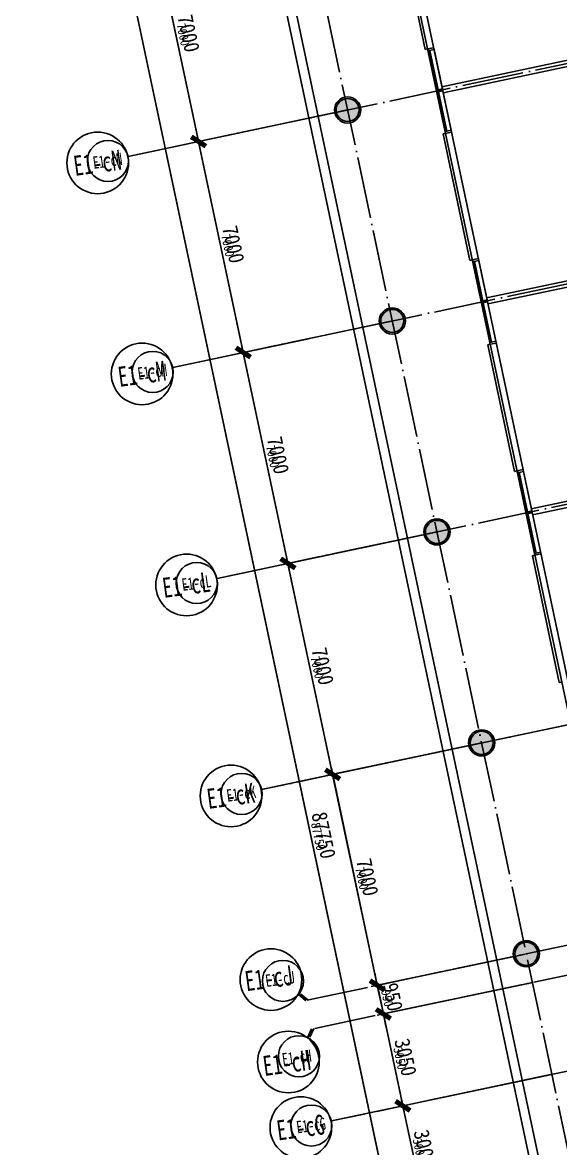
# Model space of a CAD drawing. Header units: millimetres. Extents: x 347599 to 1495443, y -100002 to 152717.
# Drawn here: x 1314488 to 1331941, y 39446 to 75999 of the extents above; entities that cross this region are included whole.
import ezdxf
from ezdxf.enums import TextEntityAlignment as Align

# ---------------------------------------------------------------- set-up
doc = ezdxf.new("R2010")
doc.units = ezdxf.units.MM
doc.header["$LTSCALE"] = 1000
doc.header["$PDMODE"] = 1
doc.linetypes.add('E-RG-1F$0$$0$DOTE', pattern=[2.42, 2, -0.2, 0.02, -0.2])
doc.layers.get('0').update_dxf_attribs({"linetype": 'CONTINUOUS'})
doc.layers.get('Defpoints').update_dxf_attribs({"linetype": 'CONTINUOUS'})
for name, color, linetype in [('00外装饰面', 21, 'CONTINUOUS'), ('A-------', 18, 'CONTINUOUS'), ('A—墙体', 7, 'CONTINUOUS'), ('A—文字索引', 40, 'CONTINUOUS'), ('A—楼梯、电梯、栏杆', 50, 'CONTINUOUS'), ('A—轴线、尺寸', 1, 'CONTINUOUS'), ('A—门窗', 135, 'CONTINUOUS'), ('E-RG-1F$0$A-DIMS-100', 1, 'CONTINUOUS'), ('E1-RI-1F$0$$8$A-DIMS-100', 1, 'CONTINUOUS'), ('E1-RI-1F$0$A-TILE', 44, 'CONTINUOUS'), ('轴线100', 1, 'CONTINUOUS')]:
    doc.layers.add(name, color=color, linetype=linetype)
doc.layers.add('E1-RI-1F$0$A-GLAZ-CWMG', color=3, linetype='CONTINUOUS', lineweight=5)
doc.styles.add('ARIAL', font='simhei.ttf', dxfattribs={"width": 0.9})
doc.dimstyles.new('200', dxfattribs={"dimscale": 200, "dimtxt": 2.5, "dimasz": 2, "dimexe": 1, "dimexo": 1, "dimgap": 0.8, "dimtad": 1, "dimdec": 0, "dimdsep": 46, "dimtxsty": 'ARIAL', "dimblk1": 'ARCHTICK', "dimblk2": 'ARCHTICK', "dimsah": 1, "dimcen": -0.9, "dimdle": 1, "dimclrd": 256, "dimclre": 256, "dimclrt": 40, "dimaunit": 1, "dimadec": 0, "dimazin": 0, "dimtfac": 0.35, "dimtdec": 0, "dimtix": 1, "dimtmove": 2, "dimatfit": 3, "dimldrblk": 'ARCHTICK', "dimfxl": 0, "dimtvp": 0.8, "dimtolj": 1, "dimtzin": 0, "dimarcsym": 0})
doc.dimstyles.new('副本 100', dxfattribs={"dimscale": 100, "dimtxt": 2.5, "dimasz": 2, "dimexe": 1, "dimexo": 1, "dimgap": 0.8, "dimtad": 1, "dimdec": 0, "dimdsep": 46, "dimtxsty": 'ARIAL', "dimblk1": 'ARCHTICK', "dimblk2": 'ARCHTICK', "dimsah": 1, "dimcen": -0.9, "dimdle": 1, "dimclrd": 256, "dimclre": 256, "dimclrt": 40, "dimaunit": 1, "dimadec": 0, "dimazin": 0, "dimtfac": 0.35, "dimtdec": 0, "dimtix": 1, "dimtmove": 2, "dimatfit": 3, "dimldrblk": 'ARCHTICK', "dimfxl": 0, "dimtvp": 0.8, "dimtolj": 1, "dimtzin": 0, "dimarcsym": 0})

# ---------------------------------------------------------------- blocks, each defined once
blk = doc.blocks.new('E1-RI-1F$0$RECTANGULAR_MULLION_-_600A')
at = {"layer": 'E1-RI-1F$0$A-GLAZ-CWMG', "color": 9}
for p, q in [((28945, 83145), (28945, 84455)), ((29145, 84455), (29145, 83145))]:
    blk.add_line(p, q, dxfattribs=at)
blk = doc.blocks.new('_ArchTick')
at = {"color": 0, "linetype": 'ByBlock', "const_width": 0.4}
blk.add_lwpolyline([(-0.5, -0.5), (0.5, 0.5)], dxfattribs=at)
blk = doc.blocks.new('*D208')
at = {"layer": 'A—轴线、尺寸', "linetype": 'ByBlock', "lineweight": -2}
for p, q in [((1320932, 93756), (1314573, 92410)), ((1314727, 92647), (1332983, 6408)), ((1339105, 7909), (1332746, 6562))]:
    blk.add_line(p, q, dxfattribs=at)
at = {"layer": 'Defpoints', "color": 0, "linetype": 'ByBlock'}
for p in [(1321128, 93798), (1339301, 7950), (1332942, 6604)]:
    blk.add_point(p, dxfattribs=at)
at = {"layer": 'A—轴线、尺寸', "linetype": 'ByBlock', "lineweight": -2, "xscale": 400, "yscale": 400, "zscale": 400}
for p, rotation in [((1314769, 92451), 101.9526484623862), ((1332942, 6604), 281.9526484623862)]:
    blk.add_blockref('_ArchTick', p, dxfattribs=dict(at, rotation=rotation))
at = {"layer": 'A—轴线、尺寸', "color": 40, "linetype": 'ByBlock', "insert": (1324259, 49613), "char_height": 500, "attachment_point": 5, "rotation": 281.9526, "style": 'ARIAL'}
blk.add_mtext('\\A1;87750', dxfattribs=at)
blk = doc.blocks.new('*D213')
at = {"layer": 'A—轴线、尺寸', "linetype": 'ByBlock', "lineweight": -2}
for p, q in [((1331523, 41824), (1326631, 40788)), ((1326785, 41025), (1327489, 37699)), ((1332144, 38889), (1327252, 37853))]:
    blk.add_line(p, q, dxfattribs=at)
at = {"layer": 'Defpoints', "color": 0, "linetype": 'ByBlock'}
for p in [(1331718, 41865), (1332340, 38930), (1327448, 37894)]:
    blk.add_point(p, dxfattribs=at)
at = {"layer": 'A—轴线、尺寸', "linetype": 'ByBlock', "lineweight": -2, "xscale": 400, "yscale": 400, "zscale": 400}
for p, rotation in [((1326827, 40829), 101.9526484623862), ((1327448, 37894), 281.9526484623862)]:
    blk.add_blockref('_ArchTick', p, dxfattribs=dict(at, rotation=rotation))
at = {"layer": 'A—轴线、尺寸', "color": 40, "linetype": 'ByBlock', "insert": (1327541, 39447), "char_height": 500, "attachment_point": 5, "rotation": 281.9526, "style": 'ARIAL'}
blk.add_mtext('\\A1;3000', dxfattribs=at)
blk = doc.blocks.new('*D214')
at = {"layer": 'A—轴线、尺寸', "linetype": 'ByBlock', "lineweight": -2}
for p, q in [((1330934, 44817), (1325999, 43772)), ((1326154, 44009), (1326868, 40634)), ((1331523, 41824), (1326631, 40788))]:
    blk.add_line(p, q, dxfattribs=at)
at = {"layer": 'Defpoints', "color": 0, "linetype": 'ByBlock'}
for p in [(1331130, 44858), (1331718, 41865), (1326827, 40829)]:
    blk.add_point(p, dxfattribs=at)
at = {"layer": 'A—轴线、尺寸', "linetype": 'ByBlock', "lineweight": -2, "xscale": 400, "yscale": 400, "zscale": 400}
for p, rotation in [((1326195, 43813), 101.9526484623862), ((1326827, 40829), 281.9526484623862)]:
    blk.add_blockref('_ArchTick', p, dxfattribs=dict(at, rotation=rotation))
at = {"layer": 'A—轴线、尺寸', "color": 40, "linetype": 'ByBlock', "insert": (1326915, 42407), "char_height": 500, "attachment_point": 5, "rotation": 281.9526, "style": 'ARIAL'}
blk.add_mtext('\\A1;3050', dxfattribs=at)
blk = doc.blocks.new('*D215')
at = {"layer": 'A—轴线、尺寸', "linetype": 'ByBlock', "lineweight": -2}
for p, q in [((1330694, 45737), (1325803, 44701)), ((1325998, 44742), (1325915, 45134)), ((1325998, 44742), (1326195, 43813)), ((1330891, 44807), (1325999, 43772)), ((1326195, 43813), (1326278, 43422))]:
    blk.add_line(p, q, dxfattribs=at)
at = {"layer": 'Defpoints', "color": 0, "linetype": 'ByBlock'}
for p in [(1330890, 45778), (1331087, 44849), (1326195, 43813)]:
    blk.add_point(p, dxfattribs=at)
at = {"layer": 'A—轴线、尺寸', "linetype": 'ByBlock', "lineweight": -2, "xscale": 400, "yscale": 400, "zscale": 400}
for p, rotation in [((1325998, 44742), 281.9526484623862), ((1326195, 43813), 101.9526484623862)]:
    blk.add_blockref('_ArchTick', p, dxfattribs=dict(at, rotation=rotation))
at = {"layer": 'A—轴线、尺寸', "color": 40, "linetype": 'ByBlock', "insert": (1326501, 44363), "char_height": 500, "attachment_point": 5, "rotation": 281.9526, "style": 'ARIAL'}
blk.add_mtext('\\A1;950', dxfattribs=at)
blk = doc.blocks.new('*D216')
at = {"layer": 'A—轴线、尺寸', "linetype": 'ByBlock', "lineweight": -2}
for p, q in [((1329244, 52585), (1324353, 51550)), ((1324507, 51787), (1326040, 44547)), ((1330694, 45737), (1325803, 44701))]:
    blk.add_line(p, q, dxfattribs=at)
at = {"layer": 'Defpoints', "color": 0, "linetype": 'ByBlock'}
for p in [(1329440, 52626), (1330890, 45778), (1325998, 44743)]:
    blk.add_point(p, dxfattribs=at)
at = {"layer": 'A—轴线、尺寸', "linetype": 'ByBlock', "lineweight": -2, "xscale": 400, "yscale": 400, "zscale": 400}
for p, rotation in [((1324549, 51591), 101.9526484623862), ((1325998, 44743), 281.9526484623862)]:
    blk.add_blockref('_ArchTick', p, dxfattribs=dict(at, rotation=rotation))
at = {"layer": 'A—轴线、尺寸', "color": 40, "linetype": 'ByBlock', "insert": (1325677, 48252), "char_height": 500, "attachment_point": 5, "rotation": 281.9526, "style": 'ARIAL'}
blk.add_mtext('\\A1;7000', dxfattribs=at)
blk = doc.blocks.new('*D217')
at = {"layer": 'A—轴线、尺寸', "linetype": 'ByBlock', "lineweight": -2}
for p, q in [((1327795, 59433), (1322903, 58398)), ((1323057, 58635), (1324590, 51395)), ((1329244, 52585), (1324353, 51550))]:
    blk.add_line(p, q, dxfattribs=at)
at = {"layer": 'Defpoints', "color": 0, "linetype": 'ByBlock'}
for p in [(1327990, 59475), (1329440, 52626), (1324549, 51591)]:
    blk.add_point(p, dxfattribs=at)
at = {"layer": 'A—轴线、尺寸', "linetype": 'ByBlock', "lineweight": -2, "xscale": 400, "yscale": 400, "zscale": 400}
for p, rotation in [((1323099, 58439), 101.9526484623862), ((1324549, 51591), 281.9526484623862)]:
    blk.add_blockref('_ArchTick', p, dxfattribs=dict(at, rotation=rotation))
at = {"layer": 'A—轴线、尺寸', "color": 40, "linetype": 'ByBlock', "insert": (1324228, 55101), "char_height": 500, "attachment_point": 5, "rotation": 281.9526, "style": 'ARIAL'}
blk.add_mtext('\\A1;7000', dxfattribs=at)
blk = doc.blocks.new('*D218')
at = {"layer": 'A—轴线、尺寸', "linetype": 'ByBlock', "lineweight": -2}
for p, q in [((1326345, 66281), (1321453, 65246)), ((1321608, 65483), (1323140, 58244)), ((1327795, 59433), (1322903, 58398))]:
    blk.add_line(p, q, dxfattribs=at)
at = {"layer": 'Defpoints', "color": 0, "linetype": 'ByBlock'}
for p in [(1326541, 66323), (1327990, 59475), (1323099, 58439)]:
    blk.add_point(p, dxfattribs=at)
at = {"layer": 'A—轴线、尺寸', "linetype": 'ByBlock', "lineweight": -2, "xscale": 400, "yscale": 400, "zscale": 400}
for p, rotation in [((1321649, 65287), 101.9526484623862), ((1323099, 58439), 281.9526484623862)]:
    blk.add_blockref('_ArchTick', p, dxfattribs=dict(at, rotation=rotation))
at = {"layer": 'A—轴线、尺寸', "color": 40, "linetype": 'ByBlock', "insert": (1322778, 61949), "char_height": 500, "attachment_point": 5, "rotation": 281.9526, "style": 'ARIAL'}
blk.add_mtext('\\A1;7000', dxfattribs=at)
blk = doc.blocks.new('*D219')
at = {"layer": 'A—轴线、尺寸', "linetype": 'ByBlock', "lineweight": -2}
for p, q in [((1324895, 73130), (1320004, 72094)), ((1320158, 72331), (1321691, 65092)), ((1326345, 66281), (1321453, 65246))]:
    blk.add_line(p, q, dxfattribs=at)
at = {"layer": 'Defpoints', "color": 0, "linetype": 'ByBlock'}
for p in [(1325091, 73171), (1326541, 66323), (1321649, 65287)]:
    blk.add_point(p, dxfattribs=at)
at = {"layer": 'A—轴线、尺寸', "linetype": 'ByBlock', "lineweight": -2, "xscale": 400, "yscale": 400, "zscale": 400}
for p, rotation in [((1320199, 72136), 101.9526484623862), ((1321649, 65287), 281.9526484623862)]:
    blk.add_blockref('_ArchTick', p, dxfattribs=dict(at, rotation=rotation))
at = {"layer": 'A—轴线、尺寸', "color": 40, "linetype": 'ByBlock', "insert": (1321328, 68797), "char_height": 500, "attachment_point": 5, "rotation": 281.9526, "style": 'ARIAL'}
blk.add_mtext('\\A1;7000', dxfattribs=at)
blk = doc.blocks.new('*D220')
at = {"layer": 'A—轴线、尺寸', "linetype": 'ByBlock', "lineweight": -2}
for p, q in [((1323446, 79978), (1318554, 78942)), ((1318708, 79180), (1320241, 71940)), ((1324895, 73130), (1320004, 72094))]:
    blk.add_line(p, q, dxfattribs=at)
at = {"layer": 'Defpoints', "color": 0, "linetype": 'ByBlock'}
for p in [(1323641, 80019), (1325091, 73171), (1320199, 72136)]:
    blk.add_point(p, dxfattribs=at)
at = {"layer": 'A—轴线、尺寸', "linetype": 'ByBlock', "lineweight": -2, "xscale": 400, "yscale": 400, "zscale": 400}
for p, rotation in [((1318750, 78984), 101.9526484623862), ((1320199, 72136), 281.9526484623862)]:
    blk.add_blockref('_ArchTick', p, dxfattribs=dict(at, rotation=rotation))
at = {"layer": 'A—轴线、尺寸', "color": 40, "linetype": 'ByBlock', "insert": (1319878, 75645), "char_height": 500, "attachment_point": 5, "rotation": 281.9526, "style": 'ARIAL'}
blk.add_mtext('\\A1;7000', dxfattribs=at)
blk = doc.blocks.new('*D456')
at = {"layer": 'Defpoints', "color": 0, "linetype": 'Continuous'}
for p in [(1321128, 93798), (1339301, 7950), (1332942, 6604)]:
    blk.add_point(p, dxfattribs=at)
at = {"layer": '轴线100', "linetype": 'Continuous', "lineweight": -2}
for p, q in [((1321030, 93777), (1314671, 92431)), ((1314748, 92549), (1332963, 6506)), ((1339203, 7929), (1332844, 6583))]:
    blk.add_line(p, q, dxfattribs=at)
at = {"layer": '轴线100', "linetype": 'Continuous', "lineweight": -2, "xscale": 200, "yscale": 200, "zscale": 200}
for p, rotation in [((1314769, 92451), 101.9526484623766), ((1332942, 6604), 281.9526484623766)]:
    blk.add_blockref('_ArchTick', p, dxfattribs=dict(at, rotation=rotation))
at = {"layer": '轴线100', "color": 40, "linetype": 'Continuous', "insert": (1324082, 49576), "char_height": 300, "attachment_point": 5, "rotation": 281.9526, "style": 'ARIAL'}
blk.add_mtext('\\A1;87750', dxfattribs=at)
blk = doc.blocks.new('*D461')
at = {"layer": 'Defpoints', "color": 0, "linetype": 'Continuous'}
for p in [(1331718, 41865), (1332340, 38930), (1327448, 37894)]:
    blk.add_point(p, dxfattribs=at)
at = {"layer": '轴线100', "linetype": 'Continuous', "lineweight": -2}
for p, q in [((1331620, 41844), (1326729, 40809)), ((1326806, 40927), (1327469, 37797)), ((1332242, 38909), (1327350, 37874))]:
    blk.add_line(p, q, dxfattribs=at)
at = {"layer": '轴线100', "linetype": 'Continuous', "lineweight": -2, "xscale": 200, "yscale": 200, "zscale": 200}
for p, rotation in [((1326827, 40829), 101.9526484623766), ((1327448, 37894), 281.9526484623766)]:
    blk.add_blockref('_ArchTick', p, dxfattribs=dict(at, rotation=rotation))
at = {"layer": '轴线100', "color": 40, "linetype": 'Continuous', "insert": (1327364, 39410), "char_height": 300, "attachment_point": 5, "rotation": 281.9526, "style": 'ARIAL'}
blk.add_mtext('\\A1;3000', dxfattribs=at)
blk = doc.blocks.new('*D462')
at = {"layer": 'Defpoints', "color": 0, "linetype": 'Continuous'}
for p in [(1331130, 44858), (1331718, 41865), (1326827, 40829)]:
    blk.add_point(p, dxfattribs=at)
at = {"layer": '轴线100', "linetype": 'Continuous', "lineweight": -2}
for p, q in [((1331032, 44837), (1326097, 43793)), ((1326174, 43911), (1326847, 40732)), ((1331620, 41844), (1326729, 40809))]:
    blk.add_line(p, q, dxfattribs=at)
at = {"layer": '轴线100', "linetype": 'Continuous', "lineweight": -2, "xscale": 200, "yscale": 200, "zscale": 200}
for p, rotation in [((1326195, 43813), 101.9526484623766), ((1326827, 40829), 281.9526484623766)]:
    blk.add_blockref('_ArchTick', p, dxfattribs=dict(at, rotation=rotation))
at = {"layer": '轴线100', "color": 40, "linetype": 'Continuous', "insert": (1326738, 42369), "char_height": 300, "attachment_point": 5, "rotation": 281.9526, "style": 'ARIAL'}
blk.add_mtext('\\A1;3050', dxfattribs=at)
blk = doc.blocks.new('*D463')
at = {"layer": 'Defpoints', "color": 0, "linetype": 'Continuous'}
for p in [(1330890, 45778), (1331087, 44849), (1326195, 43813)]:
    blk.add_point(p, dxfattribs=at)
at = {"layer": '轴线100', "linetype": 'Continuous', "lineweight": -2}
for p, q in [((1330792, 45757), (1325900, 44722)), ((1325978, 44840), (1326216, 43715)), ((1330989, 44828), (1326097, 43792))]:
    blk.add_line(p, q, dxfattribs=at)
at = {"layer": '轴线100', "linetype": 'Continuous', "lineweight": -2, "xscale": 200, "yscale": 200, "zscale": 200}
for p, rotation in [((1325998, 44742), 101.9526484623766), ((1326195, 43813), 281.9526484623766)]:
    blk.add_blockref('_ArchTick', p, dxfattribs=dict(at, rotation=rotation))
at = {"layer": '轴线100', "color": 40, "linetype": 'Continuous', "insert": (1326323, 44326), "char_height": 300, "attachment_point": 5, "rotation": 281.9526, "style": 'ARIAL'}
blk.add_mtext('\\A1;950', dxfattribs=at)
blk = doc.blocks.new('*D464')
at = {"layer": 'Defpoints', "color": 0, "linetype": 'Continuous'}
for p in [(1329440, 52626), (1330890, 45778), (1325998, 44743)]:
    blk.add_point(p, dxfattribs=at)
at = {"layer": '轴线100', "linetype": 'Continuous', "lineweight": -2}
for p, q in [((1329342, 52606), (1324451, 51570)), ((1324528, 51689), (1326019, 44645)), ((1330792, 45758), (1325900, 44722))]:
    blk.add_line(p, q, dxfattribs=at)
at = {"layer": '轴线100', "linetype": 'Continuous', "lineweight": -2, "xscale": 200, "yscale": 200, "zscale": 200}
for p, rotation in [((1324549, 51591), 101.9526484623766), ((1325998, 44743), 281.9526484623766)]:
    blk.add_blockref('_ArchTick', p, dxfattribs=dict(at, rotation=rotation))
at = {"layer": '轴线100', "color": 40, "linetype": 'Continuous', "insert": (1325500, 48215), "char_height": 300, "attachment_point": 5, "rotation": 281.9526, "style": 'ARIAL'}
blk.add_mtext('\\A1;7000', dxfattribs=at)
blk = doc.blocks.new('*D465')
at = {"layer": 'Defpoints', "color": 0, "linetype": 'Continuous'}
for p in [(1327990, 59475), (1329440, 52626), (1324549, 51591)]:
    blk.add_point(p, dxfattribs=at)
at = {"layer": '轴线100', "linetype": 'Continuous', "lineweight": -2}
for p, q in [((1327893, 59454), (1323001, 58418)), ((1323078, 58537), (1324569, 51493)), ((1329342, 52606), (1324451, 51570))]:
    blk.add_line(p, q, dxfattribs=at)
at = {"layer": '轴线100', "linetype": 'Continuous', "lineweight": -2, "xscale": 200, "yscale": 200, "zscale": 200}
for p, rotation in [((1323099, 58439), 101.9526484623766), ((1324549, 51591), 281.9526484623766)]:
    blk.add_blockref('_ArchTick', p, dxfattribs=dict(at, rotation=rotation))
at = {"layer": '轴线100', "color": 40, "linetype": 'Continuous', "insert": (1324050, 55063), "char_height": 300, "attachment_point": 5, "rotation": 281.9526, "style": 'ARIAL'}
blk.add_mtext('\\A1;7000', dxfattribs=at)
blk = doc.blocks.new('*D466')
at = {"layer": 'Defpoints', "color": 0, "linetype": 'Continuous'}
for p in [(1326541, 66323), (1327990, 59475), (1323099, 58439)]:
    blk.add_point(p, dxfattribs=at)
at = {"layer": '轴线100', "linetype": 'Continuous', "lineweight": -2}
for p, q in [((1326443, 66302), (1321551, 65267)), ((1321628, 65385), (1323120, 58341)), ((1327893, 59454), (1323001, 58418))]:
    blk.add_line(p, q, dxfattribs=at)
at = {"layer": '轴线100', "linetype": 'Continuous', "lineweight": -2, "xscale": 200, "yscale": 200, "zscale": 200}
for p, rotation in [((1321649, 65287), 101.9526484623766), ((1323099, 58439), 281.9526484623766)]:
    blk.add_blockref('_ArchTick', p, dxfattribs=dict(at, rotation=rotation))
at = {"layer": '轴线100', "color": 40, "linetype": 'Continuous', "insert": (1322601, 61911), "char_height": 300, "attachment_point": 5, "rotation": 281.9526, "style": 'ARIAL'}
blk.add_mtext('\\A1;7000', dxfattribs=at)
blk = doc.blocks.new('*D467')
at = {"layer": 'Defpoints', "color": 0, "linetype": 'Continuous'}
for p in [(1325091, 73171), (1326541, 66323), (1321649, 65287)]:
    blk.add_point(p, dxfattribs=at)
at = {"layer": '轴线100', "linetype": 'Continuous', "lineweight": -2}
for p, q in [((1324993, 73150), (1320102, 72115)), ((1320179, 72233), (1321670, 65190)), ((1326443, 66302), (1321551, 65267))]:
    blk.add_line(p, q, dxfattribs=at)
at = {"layer": '轴线100', "linetype": 'Continuous', "lineweight": -2, "xscale": 200, "yscale": 200, "zscale": 200}
for p, rotation in [((1320199, 72136), 101.9526484623766), ((1321649, 65287), 281.9526484623766)]:
    blk.add_blockref('_ArchTick', p, dxfattribs=dict(at, rotation=rotation))
at = {"layer": '轴线100', "color": 40, "linetype": 'Continuous', "insert": (1321151, 68760), "char_height": 300, "attachment_point": 5, "rotation": 281.9526, "style": 'ARIAL'}
blk.add_mtext('\\A1;7000', dxfattribs=at)
blk = doc.blocks.new('*D468')
at = {"layer": 'Defpoints', "color": 0, "linetype": 'Continuous'}
for p in [(1323641, 80019), (1325091, 73171), (1320199, 72136)]:
    blk.add_point(p, dxfattribs=at)
at = {"layer": '轴线100', "linetype": 'Continuous', "lineweight": -2}
for p, q in [((1323543, 79999), (1318652, 78963)), ((1318729, 79082), (1320220, 72038)), ((1324993, 73150), (1320102, 72115))]:
    blk.add_line(p, q, dxfattribs=at)
at = {"layer": '轴线100', "linetype": 'Continuous', "lineweight": -2, "xscale": 200, "yscale": 200, "zscale": 200}
for p, rotation in [((1318750, 78984), 101.9526484623766), ((1320199, 72136), 281.9526484623766)]:
    blk.add_blockref('_ArchTick', p, dxfattribs=dict(at, rotation=rotation))
at = {"layer": '轴线100', "color": 40, "linetype": 'Continuous', "insert": (1319701, 75608), "char_height": 300, "attachment_point": 5, "rotation": 281.9526, "style": 'ARIAL'}
blk.add_mtext('\\A1;7000', dxfattribs=at)

msp = doc.modelspace()

# ---------------------------------------------------------------- hatches: boundary and pattern name
at = {"layer": 'A-------'}
h = msp.add_hatch(color=256, dxfattribs=at)
edge = h.paths.add_edge_path()
edge.add_arc((1325034.7, 73159.1), 375, 0, 360)
h = msp.add_hatch(color=256, dxfattribs=at)
edge = h.paths.add_edge_path()
edge.add_arc((1326484.4, 66310.8), 375, 0, 360)
h = msp.add_hatch(color=256, dxfattribs=at)
edge = h.paths.add_edge_path()
edge.add_arc((1327934.1, 59462.6), 375, 0, 360)
h = msp.add_hatch(color=256, dxfattribs=at)
edge = h.paths.add_edge_path()
edge.add_arc((1329383.8, 52614.4), 375, 0, 360)
h = msp.add_hatch(color=256, dxfattribs=at)
edge = h.paths.add_edge_path()
edge.add_arc((1330833.5, 45766.1), 375, 0, 360)

# ---------------------------------------------------------------- linework, layer by layer
for centre in [(1325034.7, 73159.1, 0), (1326484.4, 66310.8, 0), (1327934.1, 59462.6, 0), (1329383.8, 52614.4, 0), (1330833.5, 45766.1, 0)]:
    msp.add_circle(centre, 375)
at = {"layer": '00外装饰面', "linetype": 'ByBlock', "ltscale": 5}
for centre in [(1325034.7, 73159.1), (1326484.4, 66310.8), (1327934.1, 59462.6), (1329383.8, 52614.4), (1330833.5, 45766.1)]:
    msp.add_circle(centre, 425, dxfattribs=at)
at = {"layer": 'A—墙体'}
for p, q in [((1323984.7, 93328.7), (1332391.3, 53617.4)), ((1328095.7, 73909.3), (1334943.9, 75359)), ((1328137.1, 73713.6), (1334985.3, 75163.3)), ((1329545.4, 67061), (1336393.6, 68510.8)), ((1329586.8, 66865.4), (1336435, 68315.1)), ((1337843.3, 61662.5), (1330995.1, 60212.8)), ((1337884.8, 61466.9), (1331036.5, 60017.1))]:
    msp.add_line(p, q, dxfattribs=at)
at = {"layer": 'A—楼梯、电梯、栏杆'}
for p, q in [((1319307.9, 94029.8), (1339221.2, -34.8)), ((1319601.3, 94091.9), (1338211.4, 6183.6)), ((1319601.3, 94091.9), (1339517.8, 12.6))]:
    msp.add_line(p, q, dxfattribs=at)
at = {"layer": 'A—轴线、尺寸', "linetype": 'E-RG-1F$0$$0$DOTE'}
for p, q in [((1338807, 8100.8), (1319763.9, 98057.3)), ((1354400.1, 79375.5), (1317918.8, 71652.7)), ((1355849.8, 72527.3), (1319360.5, 64802.8)), ((1357283.7, 65675.7), (1320802.3, 57952.8)), ((1368299.4, 53697.4), (1323685.8, 44253)), ((1366180.7, 52277.8), (1323881.5, 43323.4)), ((1370554.3, 50086.1), (1324509.7, 40338.8)), ((1323746.4, 44267.8), (1323505.8, 44471.3))]:
    msp.add_line(p, q, dxfattribs=at)
at = {"layer": 'A—轴线、尺寸', "linetype": 'ByBlock'}
for p, q in [((1323670.1, 44254.6), (1323429.4, 44458.1)), ((1323866.8, 43325.2), (1323729.2, 43041.6)), ((1323943.2, 43338.4), (1323805.6, 43054.8)), ((1331662, 41852.9), (1324509.7, 40338.8))]:
    msp.add_line(p, q, dxfattribs=at)
for centre in [(1316926, 71441), (1318367.8, 64591.1), (1319809.7, 57740.4), (1321251.5, 50890.4), (1322547.5, 44929.5), (1323114.1, 42253.2), (1323517.2, 40125.8)]:
    msp.add_circle(centre, 1000, dxfattribs=at)
at = {"layer": 'A—门窗', "color": 252, "linetype": 'Continuous'}
for p, q in [((1323768.3, 93385.3), (1333795.5, 46018.5)), ((1327826.4, 75181.1), (1327630.8, 75139.7)), ((1327630.8, 75139.7), (1327643.2, 75081)), ((1327643.2, 75081), (1327838.8, 75122.4)), ((1327697.9, 75092.6), (1327673.1, 75087.3)), ((1327673.1, 75087.3), (1327944.4, 73805.7)), ((1327969.2, 73811), (1327697.9, 75092.6)), ((1327838.8, 75122.4), (1327826.4, 75181.1)), ((1327944.4, 73805.7), (1327969.2, 73811)), ((1327981.6, 73752.3), (1327956.8, 73747)), ((1327956.8, 73747), (1328228.1, 72465.4)), ((1328253, 72470.7), (1327981.6, 73752.3)), ((1328228.1, 72465.4), (1328253, 72470.7)), ((1329276.1, 68332.9), (1329080.5, 68291.4)), ((1329080.5, 68291.4), (1329092.9, 68232.7)), ((1329092.9, 68232.7), (1329288.6, 68274.2)), ((1329147.6, 68244.3), (1329122.8, 68239.1)), ((1329122.8, 68239.1), (1329394.1, 66957.5)), ((1329418.9, 66962.7), (1329147.6, 68244.3)), ((1329288.6, 68274.2), (1329276.1, 68332.9)), ((1329394.1, 66957.5), (1329418.9, 66962.7)), ((1329431.4, 66904), (1329406.5, 66898.8)), ((1329406.5, 66898.8), (1329677.8, 65617.2)), ((1329702.7, 65622.4), (1329431.4, 66904)), ((1329677.8, 65617.2), (1329702.7, 65622.4)), ((1330725.9, 61484.6), (1330530.2, 61443.2)), ((1330530.2, 61443.2), (1330542.6, 61384.5)), ((1330542.6, 61384.5), (1330738.3, 61425.9)), ((1330738.3, 61425.9), (1330725.9, 61484.6)), ((1330597.4, 61396.1), (1330572.5, 61390.8)), ((1330572.5, 61390.8), (1330843.8, 60109.2)), ((1330868.7, 60114.5), (1330597.4, 61396.1)), ((1330843.8, 60109.2), (1330868.7, 60114.5)), ((1330881.1, 60055.8), (1330856.2, 60050.5)), ((1330856.2, 60050.5), (1331127.6, 58768.9)), ((1331152.4, 58774.2), (1330881.1, 60055.8)), ((1331127.6, 58768.9), (1331152.4, 58774.2))]:
    msp.add_line(p, q, dxfattribs=at)
at = {"layer": 'A—门窗', "color": 252, "linetype": 'Continuous', "extrusion": (0, 0, -1)}
for p, q in [((1328110.1, 73840.8), (1327914.5, 73799.4)), ((1328122.6, 73782.1), (1328110.1, 73840.8)), ((1327914.5, 73799.4), (1327926.9, 73740.7)), ((1327926.9, 73740.7), (1328122.6, 73782.1)), ((1328393.9, 72500.5), (1328198.2, 72459.1)), ((1328198.2, 72459.1), (1328210.6, 72400.4)), ((1328210.6, 72400.4), (1328406.3, 72441.8)), ((1328406.3, 72441.8), (1328393.9, 72500.5)), ((1329559.9, 66992.6), (1329364.2, 66951.1)), ((1329364.2, 66951.1), (1329376.6, 66892.4)), ((1329376.6, 66892.4), (1329572.3, 66933.9)), ((1329572.3, 66933.9), (1329559.9, 66992.6)), ((1329843.6, 65652.3), (1329647.9, 65610.8)), ((1329647.9, 65610.8), (1329660.4, 65552.1)), ((1329660.4, 65552.1), (1329856, 65593.6)), ((1329856, 65593.6), (1329843.6, 65652.3)), ((1331009.6, 60144.3), (1330813.9, 60102.9)), ((1330813.9, 60102.9), (1330826.4, 60044.2)), ((1330826.4, 60044.2), (1331022, 60085.6)), ((1331022, 60085.6), (1331009.6, 60144.3)), ((1331293.3, 58804), (1331097.7, 58762.6)), ((1331097.7, 58762.6), (1331110.1, 58703.9)), ((1331110.1, 58703.9), (1331305.8, 58745.3)), ((1331305.8, 58745.3), (1331293.3, 58804))]:
    msp.add_line(p, q, dxfattribs=at)
at = {"layer": 'E-RG-1F$0$A-DIMS-100', "ltscale": 3}
for p, q in [((1325034.7, 73159.1), (1317918.8, 71652.7)), ((1323760.8, 65734.3), (1319360.5, 64802.8)), ((1327934.1, 59462.6), (1320802.3, 57952.8)), ((1329383.8, 52614.4), (1322244, 51102.9))]:
    msp.add_line(p, q, dxfattribs=at)
at = {"layer": 'E1-RI-1F$0$$8$A-DIMS-100'}
msp.add_line((1358733.4, 58827.5), (1322244, 51102.9), dxfattribs=at)
at = {"layer": 'E1-RI-1F$0$A-TILE', "color": 44}
for p, q in [((1326682.7, 79232), (1327552.5, 75123.1)), ((1327630.8, 75139.7), (1327552.5, 75123.1)), ((1328210.6, 72400.4), (1328132.4, 72383.8)), ((1328132.4, 72383.8), (1329002.2, 68274.9)), ((1329080.5, 68291.4), (1329002.2, 68274.9)), ((1329660.4, 65552.1), (1329582.1, 65535.6)), ((1329582.1, 65535.6), (1330451.9, 61426.6)), ((1330530.2, 61443.2), (1330451.9, 61426.6)), ((1331110.1, 58703.9), (1331031.8, 58687.3)), ((1331031.8, 58687.3), (1331901.7, 54578.4)), ((1331979.9, 54595), (1331901.7, 54578.4))]:
    msp.add_line(p, q, dxfattribs=at)
at = {"layer": '轴线100', "linetype": 'E-RG-1F$0$$0$DOTE'}
for p, q in [((1338807, 8100.8), (1319763.9, 98057.3)), ((1354400.1, 79375.5), (1317918.8, 71652.7)), ((1355849.8, 72527.3), (1319360.5, 64802.8)), ((1357283.7, 65675.7), (1320802.3, 57952.8)), ((1358485.6, 58771.4), (1322244.8, 51099.5)), ((1368299.4, 53697.4), (1323685.8, 44253)), ((1366180.7, 52277.8), (1323881.5, 43323.4)), ((1370554.3, 50086.1), (1324509.7, 40338.8))]:
    msp.add_line(p, q, dxfattribs=at)
at = {"layer": '轴线100', "linetype": 'ByBlock'}
for p, q in [((1323685.8, 44253), (1323445.1, 44456.5)), ((1323882.6, 43323.6), (1323745, 43040)), ((1331662, 41852.9), (1324509.7, 40338.8))]:
    msp.add_line(p, q, dxfattribs=at)
for centre in [(1317257.7, 71504.2), (1318710.1, 64656.5), (1320141.5, 57803.3), (1321593.6, 50956.8), (1322936.1, 44887), (1323454.1, 42440.2), (1323859.6, 40190.8)]:
    msp.add_circle(centre, 666.7, dxfattribs=at)

# ---------------------------------------------------------------- block references
at = {"layer": 'A—墙体', "rotation": 11.95264847546365}
msp.add_blockref('E1-RI-1F$0$RECTANGULAR_MULLION_-_600A', (1318266.2, -20385.8), dxfattribs=at)
at = {"layer": 'A—门窗', "color": 252, "linetype": 'Continuous', "rotation": 11.95264847546365}
for p in [(1316816.5, -13537.5), (1317100.2, -14877.8), (1318549.9, -21726.1), (1319715.9, -27234)]:
    msp.add_blockref('E1-RI-1F$0$RECTANGULAR_MULLION_-_600A', p, dxfattribs=at)
at = {"layer": 'E1-RI-1F$0$A-GLAZ-CWMG', "color": 9, "rotation": 11.95264847546365}
msp.add_blockref('E1-RI-1F$0$RECTANGULAR_MULLION_-_600A', (1319999.6, -28574.3), dxfattribs=at)

# ---------------------------------------------------------------- texts
at = {"layer": 'A—文字索引', "style": 'ARIAL', "width": 0.7}
for s, p in [('E1-cN', (1316917.4, 71445.6)), ('E1-cM', (1318359.2, 64595.7)), ('E1-cL', (1319801.1, 57745)), ('E1-cK', (1321242.9, 50895)), ('E1-cJ', (1322478.5, 44977.8)), ('E1-cH', (1323061.4, 42224.4)), ('E1-cG', (1323508.5, 40130.9))]:
    msp.add_text(s, height=650, rotation=7.78334, dxfattribs=at).set_placement(p, align=Align.MIDDLE_CENTER)
at = {"layer": '轴线100', "color": 40, "style": 'ARIAL', "width": 0.7}
for s, p in [('E1-cN', (1317246.3, 71510.3)), ('E1-cM', (1318698.6, 64662.6)), ('E1-cL', (1320130, 57809.4)), ('E1-cK', (1321582.1, 50962.9)), ('E1-cJ', (1322844.1, 44951.4)), ('E1-cH', (1323383.9, 42401.8)), ('E1-cG', (1323848, 40197.6))]:
    msp.add_text(s, height=400, rotation=7.78334, dxfattribs=at).set_placement(p, align=Align.MIDDLE_CENTER)

# ---------------------------------------------------------------- dimensions: what is measured, and where the dimension line sits
at = {"layer": 'A—轴线、尺寸', "linetype": 'ByBlock'}
for base, p1, p2, picture, middle in [((1332942, 6603.9), (1321127.8, 93797.6), (1339300.8, 7950), '*D208', (1324259.2, 49613.1)), ((1320199.4, 72135.6), (1323641.2, 80019.4), (1325091, 73171.1), '*D220', (1319878.4, 75645.2)), ((1321649.1, 65287.4), (1325091, 73171.1), (1326540.7, 66322.9), '*D219', (1321328.1, 68797)), ((1323098.8, 58439.2), (1326540.7, 66322.9), (1327990.4, 59474.7), '*D218', (1322777.8, 61948.8)), ((1324548.6, 51590.9), (1327990.4, 59474.7), (1329440.1, 52626.4), '*D217', (1324227.6, 55100.5)), ((1325998.3, 44742.7), (1329440.1, 52626.4), (1330889.8, 45778.2), '*D216', (1325677.3, 48252.3)), ((1326195.1, 43813.1), (1330889.9, 45778), (1331086.6, 44848.6), '*D215', (1326500.6, 44363.3)), ((1326826.7, 40829.4), (1331130.1, 44858), (1331718.3, 41864.9), '*D214', (1326914.7, 42406.9)), ((1327448, 37894.5), (1331718.3, 41864.9), (1332339.6, 38930), '*D213', (1327541.2, 39447.4))]:
    dim = msp.add_linear_dim(base=base, p1=p1, p2=p2, angle=281.95265, dimstyle='200', dxfattribs=at)
    dim.commit()
    dim.dimension.update_dxf_attribs({"geometry": picture, "text_midpoint": middle})
at = {"layer": '轴线100', "linetype": 'Continuous'}
for base, p1, p2, picture, middle in [((1332942, 6603.9), (1321127.8, 93797.6), (1339300.8, 7950), '*D456', (1324082, 49575.6)), ((1320199.4, 72135.6), (1323641.2, 80019.4), (1325091, 73171.1), '*D468', (1319701.2, 75607.7)), ((1321649.1, 65287.4), (1325091, 73171.1), (1326540.7, 66322.9), '*D467', (1321150.9, 68759.5)), ((1323098.8, 58439.2), (1326540.7, 66322.9), (1327990.4, 59474.7), '*D466', (1322600.6, 61911.3)), ((1324548.6, 51590.9), (1327990.4, 59474.7), (1329440.1, 52626.4), '*D465', (1324050.4, 55063)), ((1325998.3, 44742.7), (1329440.1, 52626.4), (1330889.8, 45778.2), '*D464', (1325500.1, 48214.8)), ((1326195.1, 43813.1), (1330889.9, 45778), (1331086.6, 44848.6), '*D463', (1326323.4, 44325.8)), ((1326826.7, 40829.4), (1331130.1, 44858), (1331718.3, 41864.9), '*D462', (1326737.5, 42369.3)), ((1327448, 37894.5), (1331718.3, 41864.9), (1332339.6, 38930), '*D461', (1327364, 39409.9))]:
    dim = msp.add_linear_dim(base=base, p1=p1, p2=p2, angle=281.95265, dimstyle='副本 100', override={"dimtxt": 3}, dxfattribs=at)
    dim.commit()
    dim.dimension.update_dxf_attribs({"geometry": picture, "text_midpoint": middle})

doc.saveas('drawing.dxf')
